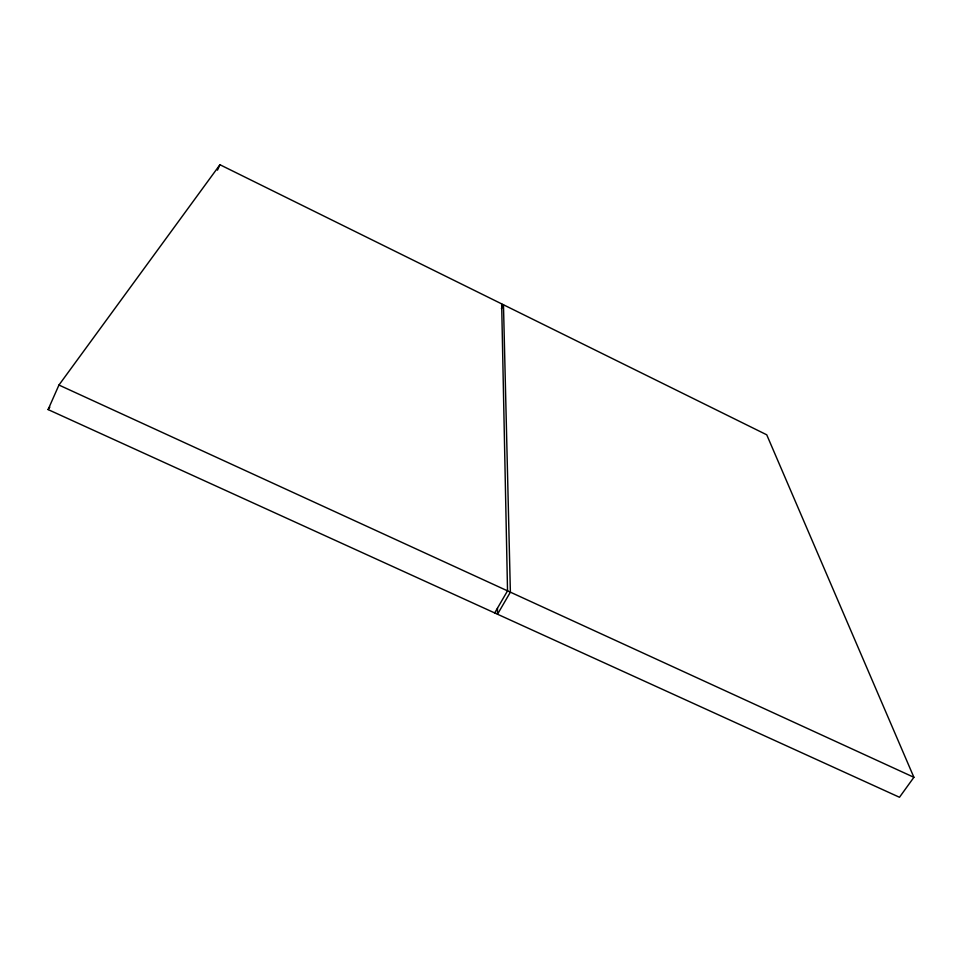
<?xml version="1.0" encoding="UTF-8"?>
<svg xmlns="http://www.w3.org/2000/svg" width="962" height="962" viewBox="0 0 962 962"><rect width="100%" height="100%" fill="white"/><g stroke="black" fill="none" stroke-linecap="round" stroke-linejoin="round"><path stroke-width="1.44" d="M48.1 409.572L58.947 385.04L219.949 164.73L766.738 434.8L913.9 777.308L899.482 797.27L48.1 409.572L49.844 407.142M217.472 170.154L219.949 164.73M501.418 308.574L503.475 304.774L510.377 592.159L497.51 614.225L497.462 608.224M494.684 612.938L507.527 590.86L501.659 303.872M58.947 385.04L913.9 777.308"/></g></svg>
